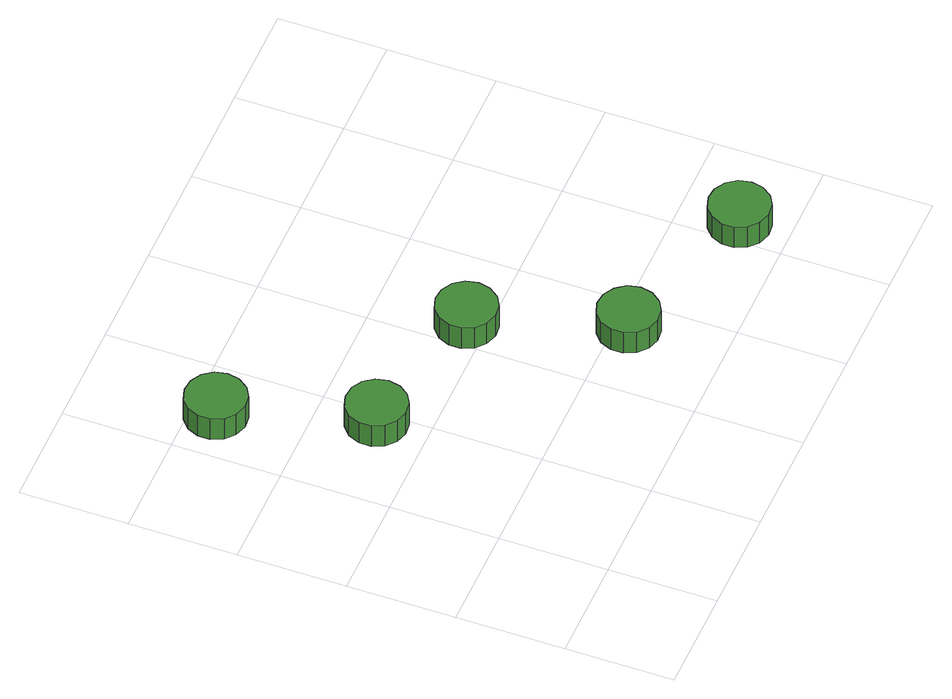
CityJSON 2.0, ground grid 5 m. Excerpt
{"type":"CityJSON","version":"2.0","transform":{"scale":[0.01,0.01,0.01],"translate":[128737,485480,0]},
"CityObjects":{
"tree1":{"type":"SolitaryVegetationObject","attributes":{"function":"something"},"geometry":[{"type":"MultiSurface","lod":"1","boundaries":[[[0,1,2,3,4,5,6,7,8,9,10,11,12,13,14]],[[15,16,17,18,19,20,21,22,23,24,25,26,27,28,29]],[[0,29,28,1]],[[1,28,27,2]],[[2,27,26,3]],[[3,26,25,4]],[[4,25,24,5]],[[5,24,23,6]],[[6,23,22,7]],[[7,22,21,8]],[[8,21,20,9]],[[9,20,19,10]],[[10,19,18,11]],[[11,18,17,12]],[[12,17,16,13]],[[13,16,15,14]],[[14,15,29,0]]]}]},
"tree2":{"type":"SolitaryVegetationObject","attributes":{"function":"something"},"geometry":[{"type":"MultiSurface","lod":"1","boundaries":[[[30,31,32,33,34,35,36,37,38,39,40,41,42,43,44]],[[45,46,47,48,49,50,51,52,53,54,55,56,57,58,59]],[[30,59,58,31]],[[31,58,57,32]],[[32,57,56,33]],[[33,56,55,34]],[[34,55,54,35]],[[35,54,53,36]],[[36,53,52,37]],[[37,52,51,38]],[[38,51,50,39]],[[39,50,49,40]],[[40,49,48,41]],[[41,48,47,42]],[[42,47,46,43]],[[43,46,45,44]],[[44,45,59,30]]]}]},
"tree3":{"type":"SolitaryVegetationObject","attributes":{"function":"something"},"geometry":[{"type":"MultiSurface","lod":"1","boundaries":[[[60,61,62,63,64,65,66,67,68,69,70,71,72,73,74]],[[75,76,77,78,79,80,81,82,83,84,85,86,87,88,89]],[[60,89,88,61]],[[61,88,87,62]],[[62,87,86,63]],[[63,86,85,64]],[[64,85,84,65]],[[65,84,83,66]],[[66,83,82,67]],[[67,82,81,68]],[[68,81,80,69]],[[69,80,79,70]],[[70,79,78,71]],[[71,78,77,72]],[[72,77,76,73]],[[73,76,75,74]],[[74,75,89,60]]]}]},
"tree4":{"type":"SolitaryVegetationObject","attributes":{"function":"something"},"geometry":[{"type":"MultiSurface","lod":"1","boundaries":[[[90,91,92,93,94,95,96,97,98,99,100,101,102,103,104]],[[105,106,107,108,109,110,111,112,113,114,115,116,117,118,119]],[[90,119,118,91]],[[91,118,117,92]],[[92,117,116,93]],[[93,116,115,94]],[[94,115,114,95]],[[95,114,113,96]],[[96,113,112,97]],[[97,112,111,98]],[[98,111,110,99]],[[99,110,109,100]],[[100,109,108,101]],[[101,108,107,102]],[[102,107,106,103]],[[103,106,105,104]],[[104,105,119,90]]]}]},
"tree5":{"type":"SolitaryVegetationObject","attributes":{"function":"something"},"geometry":[{"type":"MultiSurface","lod":"1","boundaries":[[[120,121,122,123,124,125,126,127,128,129,130,131,132,133,134]],[[135,136,137,138,139,140,141,142,143,144,145,146,147,148,149]],[[120,149,148,121]],[[121,148,147,122]],[[122,147,146,123]],[[123,146,145,124]],[[124,145,144,125]],[[125,144,143,126]],[[126,143,142,127]],[[127,142,141,128]],[[128,141,140,129]],[[129,140,139,130]],[[130,139,138,131]],[[131,138,137,132]],[[132,137,136,133]],[[133,136,135,134]],[[134,135,149,120]]]}]}
},
"vertices":[
[352,1880,209],[340,1937,209],[306,1984,209],[255,2013,209],[198,2019,209],[142,2001,209],[99,1962,209],[76,1909,209],[76,1851,209],[99,1798,209],[142,1759,209],[198,1741,209],[255,1747,209],[306,1776,209],[340,1823,209],[340,1823,84],[306,1776,84],[255,1747,84],[198,1741,84],[142,1759,84],[99,1798,84],[76,1851,84],[76,1909,84],[99,1962,84],[142,2001,84],[198,2019,84],[255,2013,84],[306,1984,84],[340,1937,84],[352,1880,84],
[580,1234,193],[568,1290,193],[534,1337,193],[484,1366,193],[426,1372,193],[371,1354,193],[327,1316,193],[304,1263,193],[304,1205,193],[327,1152,193],[371,1113,193],[426,1095,193],[484,1101,193],[534,1130,193],[568,1177,193],[568,1177,68],[534,1130,68],[484,1101,68],[426,1095,68],[371,1113,68],[327,1152,68],[304,1205,68],[304,1263,68],[327,1316,68],[371,1354,68],[426,1372,68],[484,1366,68],[534,1337,68],[568,1290,68],[580,1234,68],
[1247,1085,204],[1235,1142,204],[1201,1189,204],[1150,1218,204],[1093,1224,204],[1037,1206,204],[994,1167,204],[971,1114,204],[971,1056,204],[994,1003,204],[1037,965,204],[1093,947,204],[1150,953,204],[1201,982,204],[1235,1029,204],[1235,1029,79],[1201,982,79],[1150,953,79],[1093,947,79],[1037,965,79],[994,1003,79],[971,1056,79],[971,1114,79],[994,1167,79],[1037,1206,79],[1093,1224,79],[1150,1218,79],[1201,1189,79],[1235,1142,79],[1247,1085,79],
[1489,439,189],[1477,496,189],[1442,542,189],[1392,572,189],[1334,578,189],[1279,560,189],[1236,521,189],[1213,468,189],[1213,410,189],[1236,357,189],[1279,318,189],[1334,300,189],[1392,306,189],[1442,335,189],[1477,382,189],[1477,382,64],[1442,335,64],[1392,306,64],[1334,300,64],[1279,318,64],[1236,357,64],[1213,410,64],[1213,468,64],[1236,521,64],[1279,560,64],[1334,578,64],[1392,572,64],[1442,542,64],[1477,496,64],[1489,439,64],
[2230,223,199],[2218,280,199],[2184,327,199],[2134,356,199],[2076,362,199],[2021,344,199],[1978,305,199],[1954,252,199],[1954,194,199],[1978,141,199],[2021,103,199],[2076,85,199],[2134,91,199],[2184,120,199],[2218,167,199],[2218,167,74],[2184,120,74],[2134,91,74],[2076,85,74],[2021,103,74],[1978,141,74],[1954,194,74],[1954,252,74],[1978,305,74],[2021,344,74],[2076,362,74],[2134,356,74],[2184,327,74],[2218,280,74],[2230,223,74]
]}
